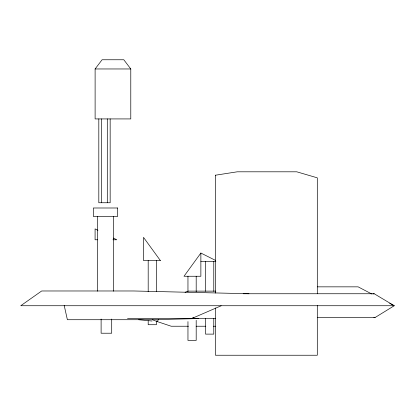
<?xml version="1.0" encoding="UTF-8"?>
<svg xmlns="http://www.w3.org/2000/svg" width="415" height="415" viewBox="0 0 415 415"><rect width="100%" height="100%" fill="white"/><g stroke="black" fill="none" stroke-linecap="round" stroke-linejoin="round"><path stroke-width="0.62" d="M200.87 253.046L184.006 276.255L200.87 276.255L200.87 253.046L215.484 260.381M95.113 68.963L102.08 59.76L123.815 59.76L130.782 68.963L130.782 118.923L95.113 118.923L95.113 68.963L130.782 68.963M64.185 305.404L67.38 319.716L152.258 319.716L157.083 321.516L158.639 319.498M317.257 317.517L375.093 317.517L394.25 305.731L374.206 293.747L243.216 293.747M193.904 317.314L191.647 318.57L221.185 305.772M185.1 292.285L188.12 291.128L215.821 291.128M372.95 293.986L374.206 293.747M215.452 175.208L237.276 171.805L296.751 171.805L317.304 177.833L317.304 293.753M152.258 319.716L198.52 318.57M97.644 239.777L95.087 239.777L95.087 228.878L97.945 230.315M112.963 239.777L116.791 239.777L113.362 238.054M200.87 261.512L215.857 261.512M317.444 286.848L358.119 286.848L371.882 294.043M127.524 318.57L215.484 318.57M188.446 326.232L171.208 326.232L157.083 321.516M196.139 326.232L205.788 326.232M213.471 326.232L215.395 326.232M248.943 293.747L133.682 290.977L41.687 290.977L20.75 305.731L394.25 305.731L389.664 303.334M138.667 319.716L152.004 321.018M373.853 317.288L375.093 317.517M317.304 305.383L317.304 355.24L215.452 355.24L215.452 307.966M215.452 175.146L215.452 293.068M213.777 261.512L213.777 291.33M213.777 318.559L213.777 334.117L205.544 334.117L205.544 318.559M205.544 261.512L205.544 291.33M196.191 276.255L196.191 291.807M196.191 320.313L196.191 340.404L187.959 340.404L187.959 321.609M187.959 276.255L187.959 291.807M156.429 260.563L156.429 291.667M156.429 320.826L156.429 324.712L148.191 324.712L148.191 320.826M148.191 260.563L148.191 291.667M113.337 216.459L113.337 291.195M111.702 319.042L111.702 333.219L101.11 333.219L101.11 319.042M110.157 118.923L110.157 202.743L98.812 202.743L98.812 118.923M107.298 118.903L107.298 202.743M101.67 118.903L101.67 202.743M97.655 216.459L97.655 291.195M117.647 207.993L93.344 207.993L93.344 216.459L117.647 216.459L117.647 207.993M160.377 260.563L143.517 260.563L143.517 237.354L160.377 260.563"/></g></svg>
